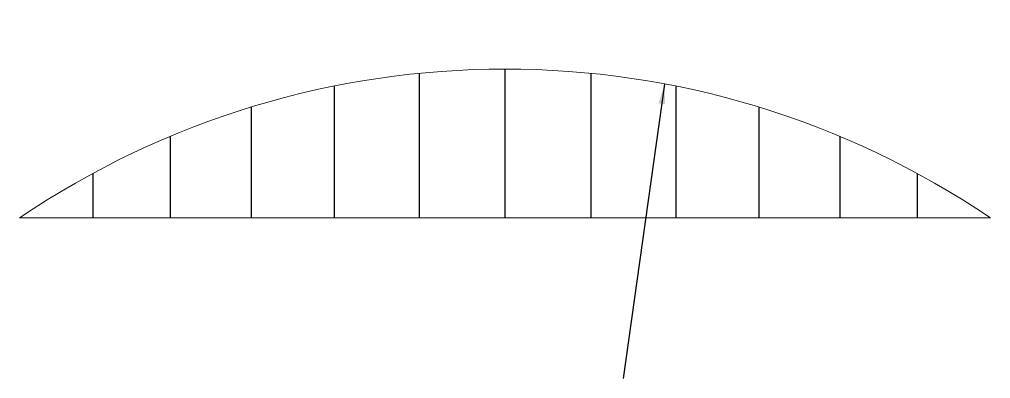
# Model space of a CAD drawing. Header units: millimetres. Extents: x 2764 to 2934, y 1779 to 1843.
import ezdxf

# ---------------------------------------------------------------- set-up
doc = ezdxf.new("R2010")
doc.units = ezdxf.units.MM
doc.layers.add('VMS Kontura', color=7, linetype='Continuous', lineweight=9)
doc.styles.get("Standard").update_dxf_attribs({"font": 'arial.ttf'})
doc.dimstyles.new('AM_ISO$7', dxfattribs={"dimtxt": 3.5, "dimasz": 3.5, "dimexe": 1, "dimexo": 1, "dimgap": 1.5, "dimtad": 1, "dimdsep": 46, "dimtxsty": 'Standard', "dimcen": 0, "dimclrd": 256, "dimclre": 256, "dimclrt": 2, "dimadec": 0, "dimazin": 2, "dimtp": 0.1, "dimtm": 0.1, "dimtfac": 0.71, "dimtdec": 3, "dimtmove": 0, "dimatfit": 3, "dimfxl": 1, "dimlwd": -1, "dimlwe": -1, "dimarcsym": 1})

# ---------------------------------------------------------------- blocks, each defined once
blk = doc.blocks.new('Strelice_12G')
for p, q in [((0, 26.18), (0, 0)), ((-15.07, 25.43), (-15.07, 0)), ((15.07, 25.43), (15.07, 0)), ((-30, 23.19), (-30, 0)), ((30, 23.19), (30, 0)), ((-44.62, 19.49), (-44.62, 0)), ((44.62, 19.49), (44.62, 0)), ((-58.81, 14.35), (-58.81, 0)), ((58.81, 14.35), (58.81, 0)), ((-72.42, 7.83), (-72.42, 0)), ((72.42, 7.83), (72.42, 0))]:
    blk.add_line(p, q)
at = {"layer": 'VMS Kontura', "color": 0, "ltscale": 50}
blk.add_line((-85.32, 0), (85.32, 0), dxfattribs=at)
at = {"layer": 'VMS Kontura', "color": 1, "ltscale": 1000}
blk.add_arc((0, -125.94), 152.12, 55.883, 124.117, dxfattribs=at)
at = {"flags": 4}
for tag, p, rotation in [('P7', (-1.43, 44.66), 270), ('P6', (-16.04, 43.86), 270), ('P8', (14.08, 44.04), 270), ('P5', (-30.61, 41.7), 270), ('P9', (29.32, 41.95), 270), ('P10', (43.81, 38.54), 270), ('P4', (-46.38, 37.78), 270), ('P3', (-60.15, 32.9), 270), ('P11', (58.08, 33.72), 270), ('P2', (-74.5, 26.21), 270), ('P12', (71.84, 27.59), 270), ('P13', (84.65, 20.37), 270), ('P1', (-86.75, 19.04), 270), ('H1', (-74.39, -4.9), 270), ('H2', (-60.81, -4.9), 270), ('H3', (-46.01, -4.9), 270), ('H4', (-31.65, -4.9), 270), ('H5', (-16.4, -4.9), 270), ('H6', (-1.58, -4.9), 270), ('H7', (13.44, -4.9), 270), ('H8', (28.17, -4.9), 270), ('H9', (43.2, -4.9), 270), ('H10', (56.53, -4.9), 270), ('H11', (71.56, -4.9), 270), ('R', (20.3, -26.42), 82.4922)]:
    blk.add_attdef(tag, p, '', height=2.5, rotation=rotation, dxfattribs=at)
blk.add_leader([(28.04, 23.54), (20.76, -28.23)], dimstyle='AM_ISO$7')

msp = doc.modelspace()

# ---------------------------------------------------------------- block references
msp.add_blockref('Strelice_12G', (2848.82, 1807.71))

doc.saveas('drawing.dxf')
